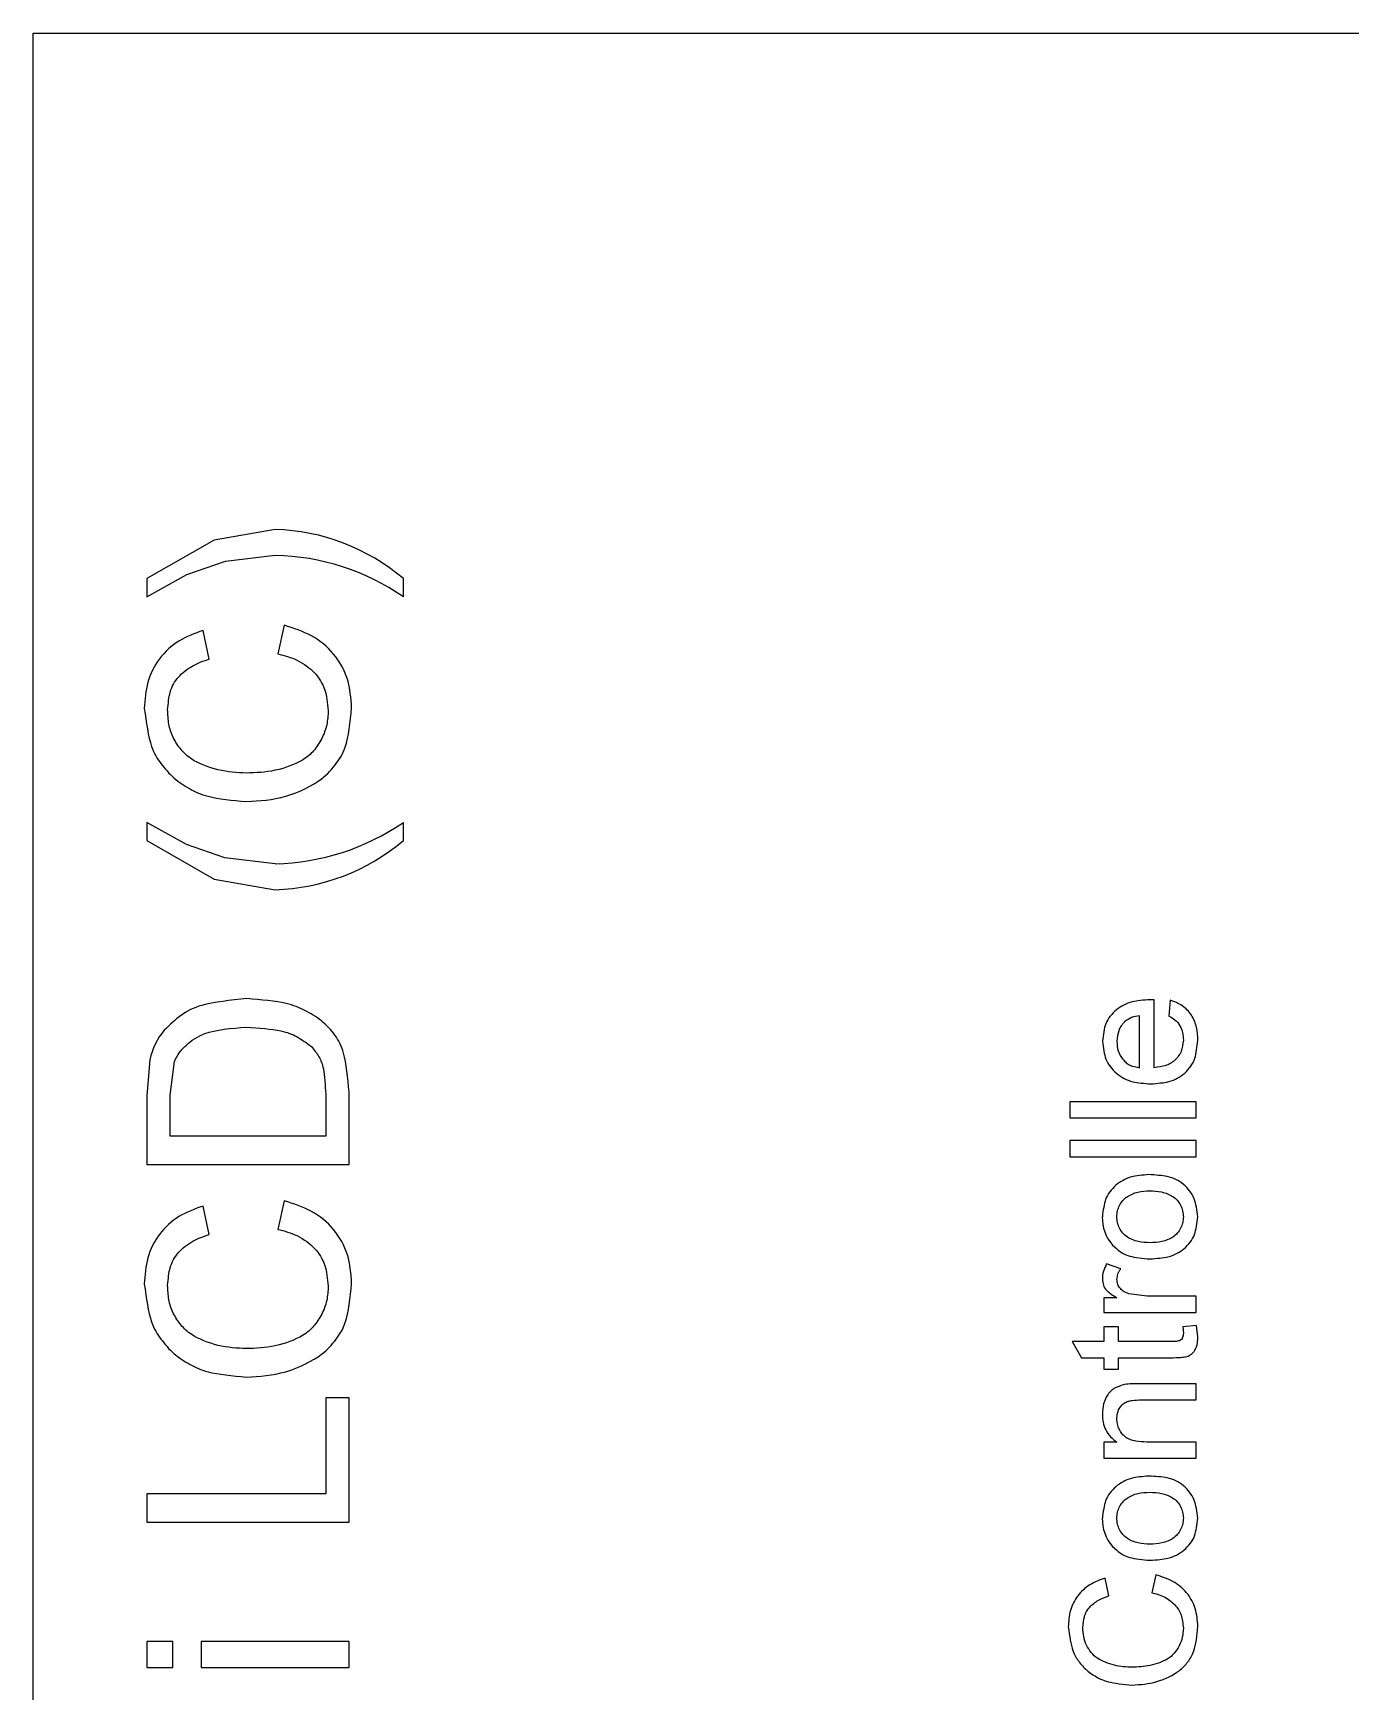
# Model space of a CAD drawing. Extents: x 20 to 297, y 10 to 200.
# Drawn here: x 111.8 to 132.65, y 122.59 to 148.84 of the extents above; entities that cross this region are included whole.
import ezdxf

# ---------------------------------------------------------------- set-up
doc = ezdxf.new("R2010")
doc.units = 0
doc.header["$LTSCALE"] = 12.7
doc.header["$MEASUREMENT"] = 0
doc.layers.add('TANGENT_LINES', color=7, linetype='CONTINUOUS')
doc.layers.add('VISIBLE', color=7, linetype='CONTINUOUS')

msp = doc.modelspace()

# ---------------------------------------------------------------- linework, layer by layer
at = {"layer": 'TANGENT_LINES'}
for p, q in [((115.626, 140.989), (114.662, 140.82)), ((114.662, 140.82), (113.597, 140.21)), ((114.231, 140.276), (114.84, 140.485)), ((114.84, 140.485), (115.628, 140.579)), ((113.597, 139.922), (114.231, 140.276)), ((113.597, 140.21), (113.597, 139.922)), ((117.659, 139.922), (117.659, 140.21)), ((114.583, 138.938), (114.487, 139.389)), ((115.773, 139.471), (115.668, 139.02)), ((113.597, 136.353), (113.597, 136.066)), ((114.225, 136.002), (113.597, 136.353)), ((117.659, 136.066), (117.659, 136.353)), ((113.597, 136.066), (114.662, 135.456)), ((114.833, 135.791), (114.225, 136.002)), ((115.628, 135.697), (114.833, 135.791)), ((114.662, 135.456), (115.626, 135.287)), ((129.541, 133.546), (129.475, 133.547)), ((129.541, 132.47), (129.541, 133.546)), ((129.797, 133.539), (129.772, 133.288)), ((129.31, 132.47), (129.31, 133.29)), ((113.644, 132.597), (113.597, 132.032)), ((113.967, 132.038), (114.033, 132.567)), ((113.597, 132.032), (113.597, 130.938)), ((113.967, 131.389), (113.967, 132.038)), ((116.428, 132.049), (116.428, 131.389)), ((116.797, 130.938), (116.797, 132.084)), ((130.208, 131.931), (128.208, 131.931)), ((128.208, 131.931), (128.208, 131.675)), ((130.208, 131.675), (130.208, 131.931)), ((128.208, 131.675), (130.208, 131.675)), ((116.428, 131.389), (113.967, 131.389)), ((130.208, 131.316), (128.208, 131.316)), ((128.208, 131.316), (128.208, 131.06)), ((130.208, 131.06), (130.208, 131.316)), ((128.208, 131.06), (130.208, 131.06)), ((113.597, 130.938), (116.797, 130.938)), ((114.583, 129.83), (114.487, 130.281)), ((115.773, 130.363), (115.668, 129.912)), ((129.011, 129.287), (128.789, 129.367)), ((129.431, 128.855), (129.138, 128.894)), ((128.746, 128.829), (128.746, 128.598)), ((128.95, 128.829), (128.746, 128.829)), ((130.208, 128.855), (129.431, 128.855)), ((130.208, 128.598), (130.208, 128.855)), ((128.746, 128.598), (130.208, 128.598)), ((128.746, 128.367), (128.746, 128.137)), ((128.977, 128.367), (128.746, 128.367)), ((128.977, 128.137), (128.977, 128.367)), ((130.211, 128.393), (129.996, 128.367)), ((129.996, 128.367), (130.003, 128.267)), ((130.233, 128.212), (130.211, 128.393)), ((128.245, 128.137), (128.39, 127.88)), ((128.746, 128.137), (128.245, 128.137)), ((129.806, 128.137), (128.977, 128.137)), ((128.39, 127.88), (128.746, 127.88)), ((128.746, 127.88), (128.746, 127.701)), ((128.977, 127.701), (128.977, 127.88)), ((128.977, 127.88), (129.797, 127.88)), ((128.746, 127.701), (128.977, 127.701)), ((130.208, 127.47), (129.313, 127.47)), ((130.208, 127.213), (130.208, 127.47)), ((116.428, 127.246), (116.428, 125.728)), ((116.797, 127.246), (116.428, 127.246)), ((116.797, 125.276), (116.797, 127.246)), ((129.335, 127.213), (130.208, 127.213)), ((128.746, 126.547), (128.746, 126.29)), ((128.95, 126.547), (128.746, 126.547)), ((130.208, 126.547), (129.424, 126.547)), ((130.208, 126.29), (130.208, 126.547)), ((128.746, 126.29), (130.208, 126.29)), ((116.428, 125.728), (113.597, 125.728)), ((113.597, 125.728), (113.597, 125.276)), ((113.597, 125.276), (116.797, 125.276)), ((129.568, 124.444), (129.502, 124.162)), ((128.824, 124.111), (128.763, 124.393)), ((114.008, 123.389), (113.597, 123.389)), ((113.597, 123.389), (113.597, 122.979)), ((114.008, 122.979), (114.008, 123.389)), ((116.797, 123.389), (114.459, 123.389)), ((114.459, 123.389), (114.459, 122.979)), ((116.797, 122.979), (116.797, 123.389)), ((113.597, 122.979), (114.008, 122.979)), ((114.459, 122.979), (116.797, 122.979))]:
    msp.add_line(p, q, dxfattribs=at)
for centre, radius, start, end in [((115.522, 137.678), 3.313, 49.8366, 88.2021), ((115.545, 136.852), 3.727, 55.4515, 88.7235), ((115.545, 139.423), 3.727, 271.2765, 304.5485), ((115.526, 138.588), 3.303, 271.7404, 310.2208), ((114.685, 132.374), 1.065, 139.7215, 167.9085), ((129.374, 130.094), 0.654, 178.438, 221.058), ((129.374, 125.325), 0.654, 178.438, 221.058)]:
    msp.add_arc(centre, radius, start, end, dxfattribs=at)
for points, knots in [([(114.487, 139.389), (114.355, 139.342), (114.091, 139.247), (113.778, 138.956), (113.584, 138.575), (113.566, 138.296), (113.556, 138.156)], [0, 0, 0, 0, 0.250109, 0.499994, 0.74986, 1, 1, 1, 1]), ([(116.838, 138.165), (116.827, 138.318), (116.804, 138.625), (116.574, 139.034), (116.215, 139.331), (115.921, 139.424), (115.773, 139.471)], [0, 0, 0, 0, 0.250073, 0.49949, 0.748869, 1, 1, 1, 1]), ([(113.926, 138.134), (113.935, 138.236), (113.952, 138.41), (114.019, 138.542), (114.096, 138.668), (114.321, 138.849), (114.496, 138.908), (114.583, 138.938)], [0, 0, 0, 0, 0.226421, 0.386107, 0.547031, 0.773333, 1, 1, 1, 1]), ([(115.668, 139.02), (115.773, 138.993), (115.984, 138.941), (116.252, 138.736), (116.345, 138.596), (116.433, 138.445), (116.456, 138.242), (116.469, 138.122)], [0, 0, 0, 0, 0.227347, 0.453319, 0.613169, 0.773182, 1, 1, 1, 1]), ([(113.556, 138.156), (113.587, 137.934), (113.64, 137.554), (113.811, 137.285), (114.016, 137.044), (114.284, 136.874), (114.569, 136.739), (114.95, 136.703), (115.174, 136.681)], [0, 0, 0, 0, 0.206772, 0.35332, 0.499821, 0.64656, 0.792937, 1, 1, 1, 1]), ([(115.172, 137.133), (115.024, 137.14), (114.729, 137.154), (114.299, 137.334), (114.138, 137.497), (114.005, 137.69), (113.936, 137.907), (113.929, 138.058), (113.926, 138.134)], [0, 0, 0, 0, 0.207207, 0.413987, 0.560484, 0.706951, 0.853433, 1, 1, 1, 1]), ([(116.469, 138.122), (116.464, 138.045), (116.455, 137.891), (116.373, 137.675), (116.239, 137.477), (116.065, 137.319), (115.624, 137.147), (115.323, 137.137), (115.172, 137.133)], [0, 0, 0, 0, 0.146494, 0.292985, 0.439425, 0.585864, 0.792765, 1, 1, 1, 1]), ([(115.174, 136.681), (115.381, 136.694), (115.794, 136.719), (116.373, 137.016), (116.587, 137.264), (116.775, 137.545), (116.815, 137.936), (116.838, 138.165)], [0, 0, 0, 0, 0.226648, 0.452993, 0.613302, 0.773595, 1, 1, 1, 1]), ([(115.18, 133.563), (114.919, 133.536), (114.473, 133.49), (114.138, 133.318), (113.961, 133.148), (113.872, 133.063)], [0, 0, 0, 0, 0.414025, 0.707072, 1, 1, 1, 1]), ([(116.797, 132.084), (116.777, 132.312), (116.743, 132.7), (116.589, 132.987), (116.369, 133.224), (116.094, 133.384), (115.796, 133.511), (115.407, 133.544), (115.18, 133.563)], [0, 0, 0, 0, 0.206972, 0.35339, 0.499837, 0.645708, 0.792913, 1, 1, 1, 1]), ([(129.475, 133.547), (129.373, 133.538), (129.198, 133.524), (129.061, 133.465), (128.941, 133.392), (128.842, 133.284), (128.759, 133.165), (128.735, 132.991), (128.721, 132.889)], [0, 0, 0, 0, 0.207128, 0.355782, 0.500208, 0.647341, 0.7933, 1, 1, 1, 1]), ([(130.233, 132.903), (130.23, 132.972), (130.223, 133.112), (130.141, 133.308), (129.994, 133.464), (129.863, 133.514), (129.797, 133.539)], [0, 0, 0, 0, 0.250269, 0.500222, 0.75003, 1, 1, 1, 1]), ([(114.033, 132.567), (114.059, 132.618), (114.11, 132.72), (114.232, 132.844), (114.519, 133.062), (114.932, 133.094), (115.173, 133.112)], [0, 0, 0, 0, 0.184828, 0.369757, 0.630923, 1, 1, 1, 1]), ([(115.173, 133.112), (115.372, 133.098), (115.712, 133.073), (115.977, 132.972), (116.127, 132.86), (116.202, 132.805)], [0, 0, 0, 0, 0.414222, 0.70724, 1, 1, 1, 1]), ([(129.074, 133.196), (129.064, 133.186), (129.044, 133.165), (129.018, 133.129), (128.969, 133.053), (128.958, 132.949), (128.951, 132.888)], [0, 0, 0, 0, 0.1849, 0.3698, 0.631124, 1, 1, 1, 1]), ([(129.31, 133.29), (129.267, 133.285), (129.18, 133.273), (129.109, 133.222), (129.074, 133.196)], [0, 0, 0, 0, 0.500643, 1, 1, 1, 1]), ([(129.772, 133.288), (129.807, 133.269), (129.877, 133.231), (129.955, 133.138), (129.997, 133.025), (130.001, 132.946), (130.003, 132.907)], [0, 0, 0, 0, 0.250074, 0.49986, 0.749827, 1, 1, 1, 1]), ([(128.721, 132.889), (128.735, 132.785), (128.759, 132.607), (128.844, 132.484), (128.943, 132.373), (129.07, 132.296), (129.206, 132.237), (129.385, 132.222), (129.489, 132.213)], [0, 0, 0, 0, 0.206706, 0.35273, 0.499779, 0.646315, 0.792881, 1, 1, 1, 1]), ([(128.951, 132.888), (128.954, 132.838), (128.96, 132.737), (129.04, 132.602), (129.098, 132.549), (129.163, 132.5), (129.256, 132.481), (129.31, 132.47)], [0, 0, 0, 0, 0.226542, 0.452871, 0.613278, 0.773663, 1, 1, 1, 1]), ([(129.489, 132.213), (129.593, 132.223), (129.771, 132.238), (129.906, 132.3), (130.029, 132.381), (130.124, 132.495), (130.201, 132.621), (130.221, 132.799), (130.233, 132.903)], [0, 0, 0, 0, 0.207056, 0.353999, 0.500108, 0.64688, 0.793142, 1, 1, 1, 1]), ([(130.003, 132.907), (129.994, 132.842), (129.98, 132.733), (129.929, 132.656), (129.871, 132.587), (129.796, 132.535), (129.714, 132.495), (129.605, 132.479), (129.541, 132.47)], [0, 0, 0, 0, 0.206758, 0.353115, 0.499824, 0.645748, 0.792895, 1, 1, 1, 1]), ([(116.202, 132.805), (116.245, 132.751), (116.332, 132.643), (116.406, 132.447), (116.42, 132.196), (116.428, 132.049)], [0, 0, 0, 0, 0.292719, 0.585651, 1, 1, 1, 1]), ([(129.457, 130.778), (129.355, 130.769), (129.182, 130.753), (129.05, 130.692), (128.932, 130.614), (128.836, 130.505), (128.757, 130.385), (128.734, 130.213), (128.721, 130.112)], [0, 0, 0, 0, 0.207073, 0.354815, 0.500174, 0.647195, 0.793251, 1, 1, 1, 1]), ([(130.233, 130.112), (130.218, 130.216), (130.192, 130.395), (130.106, 130.521), (130.009, 130.63), (129.881, 130.708), (129.742, 130.76), (129.562, 130.771), (129.457, 130.778)], [0, 0, 0, 0, 0.206759, 0.35443, 0.499761, 0.646259, 0.792797, 1, 1, 1, 1]), ([(128.951, 130.112), (128.953, 130.143), (128.957, 130.205), (128.99, 130.293), (129.045, 130.37), (129.112, 130.437), (129.286, 130.516), (129.408, 130.52), (129.469, 130.521)], [0, 0, 0, 0, 0.14645, 0.293285, 0.439009, 0.586039, 0.792802, 1, 1, 1, 1]), ([(129.469, 130.521), (129.531, 130.52), (129.655, 130.517), (129.835, 130.442), (129.905, 130.375), (129.963, 130.299), (129.994, 130.207), (130.001, 130.16), (130.002, 130.128), (130.003, 130.112)], [0, 0, 0, 0, 0.195347, 0.390284, 0.528386, 0.666475, 0.804501, 0.902261, 1, 1, 1, 1]), ([(114.487, 130.281), (114.355, 130.234), (114.091, 130.139), (113.778, 129.848), (113.584, 129.468), (113.566, 129.188), (113.556, 129.048)], [0, 0, 0, 0, 0.250109, 0.499994, 0.74986, 1, 1, 1, 1]), ([(116.838, 129.057), (116.827, 129.211), (116.804, 129.517), (116.574, 129.926), (116.215, 130.223), (115.921, 130.317), (115.773, 130.363)], [0, 0, 0, 0, 0.250073, 0.49949, 0.748869, 1, 1, 1, 1]), ([(129.476, 129.701), (129.415, 129.702), (129.291, 129.705), (129.114, 129.783), (129.046, 129.85), (128.989, 129.928), (128.957, 130.018), (128.953, 130.08), (128.951, 130.112)], [0, 0, 0, 0, 0.207224, 0.413974, 0.560487, 0.706981, 0.853469, 1, 1, 1, 1]), ([(130.003, 130.112), (130.001, 130.08), (129.997, 130.017), (129.964, 129.928), (129.908, 129.849), (129.839, 129.782), (129.661, 129.705), (129.538, 129.702), (129.476, 129.701)], [0, 0, 0, 0, 0.146502, 0.2929, 0.439285, 0.586024, 0.792789, 1, 1, 1, 1]), ([(129.477, 129.444), (129.581, 129.453), (129.757, 129.467), (129.892, 129.524), (130.018, 129.6), (130.115, 129.71), (130.197, 129.832), (130.22, 130.009), (130.233, 130.112)], [0, 0, 0, 0, 0.207132, 0.353696, 0.500211, 0.647001, 0.793258, 1, 1, 1, 1]), ([(113.926, 129.026), (113.935, 129.128), (113.952, 129.302), (114.019, 129.434), (114.096, 129.561), (114.321, 129.742), (114.496, 129.801), (114.583, 129.83)], [0, 0, 0, 0, 0.226421, 0.386107, 0.547031, 0.773333, 1, 1, 1, 1]), ([(115.668, 129.912), (115.773, 129.886), (115.984, 129.833), (116.252, 129.629), (116.345, 129.488), (116.433, 129.337), (116.456, 129.134), (116.469, 129.015)], [0, 0, 0, 0, 0.227347, 0.453319, 0.613169, 0.773182, 1, 1, 1, 1]), ([(128.881, 129.664), (128.922, 129.626), (129.004, 129.551), (129.156, 129.475), (129.358, 129.455), (129.477, 129.444)], [0, 0, 0, 0, 0.292921, 0.585944, 1, 1, 1, 1]), ([(128.789, 129.367), (128.77, 129.326), (128.737, 129.255), (128.724, 129.192), (128.722, 129.149), (128.721, 129.127)], [0, 0, 0, 0, 0.413997, 0.707028, 1, 1, 1, 1]), ([(128.951, 129.117), (128.956, 129.15), (128.964, 129.207), (128.986, 129.248), (129.003, 129.274), (129.011, 129.287)], [0, 0, 0, 0, 0.413712, 0.706812, 1, 1, 1, 1]), ([(113.556, 129.048), (113.587, 128.826), (113.64, 128.447), (113.811, 128.177), (114.016, 127.936), (114.284, 127.766), (114.569, 127.632), (114.95, 127.595), (115.174, 127.574)], [0, 0, 0, 0, 0.206772, 0.35332, 0.499821, 0.64656, 0.792937, 1, 1, 1, 1]), ([(115.172, 128.025), (115.024, 128.032), (114.729, 128.047), (114.299, 128.226), (114.138, 128.389), (114.005, 128.583), (113.936, 128.8), (113.929, 128.951), (113.926, 129.026)], [0, 0, 0, 0, 0.207207, 0.413987, 0.560484, 0.706951, 0.853433, 1, 1, 1, 1]), ([(116.469, 129.015), (116.464, 128.938), (116.455, 128.784), (116.373, 128.567), (116.239, 128.369), (116.065, 128.212), (115.624, 128.039), (115.323, 128.03), (115.172, 128.025)], [0, 0, 0, 0, 0.146494, 0.292985, 0.439425, 0.585864, 0.792765, 1, 1, 1, 1]), ([(115.174, 127.574), (115.381, 127.586), (115.794, 127.611), (116.373, 127.909), (116.587, 128.156), (116.775, 128.438), (116.815, 128.828), (116.838, 129.057)], [0, 0, 0, 0, 0.226648, 0.452993, 0.613302, 0.773595, 1, 1, 1, 1]), ([(128.721, 129.127), (128.725, 129.094), (128.732, 129.027), (128.785, 128.935), (128.889, 128.868), (128.95, 128.829)], [0, 0, 0, 0, 0.292784, 0.585547, 1, 1, 1, 1]), ([(129.138, 128.894), (129.114, 128.903), (129.064, 128.921), (129.004, 128.972), (128.959, 129.039), (128.954, 129.091), (128.951, 129.117)], [0, 0, 0, 0, 0.250175, 0.500234, 0.750158, 1, 1, 1, 1]), ([(129.797, 127.88), (129.856, 127.881), (129.956, 127.884), (130.038, 127.893), (130.117, 127.921), (130.176, 127.979), (130.213, 128.048), (130.226, 128.112), (130.229, 128.132), (130.232, 128.18), (130.233, 128.212)], [0, 0, 0, 0, 0.181924, 0.310554, 0.438838, 0.567205, 0.69565, 0.807067, 0.871353, 1, 1, 1, 1]), ([(130.003, 128.267), (130.002, 128.255), (130.001, 128.232), (129.993, 128.198), (129.972, 128.169), (129.944, 128.146), (129.874, 128.136), (129.829, 128.137), (129.806, 128.137)], [0, 0, 0, 0, 0.146525, 0.292934, 0.439297, 0.585906, 0.792721, 1, 1, 1, 1]), ([(129.074, 127.457), (129.018, 127.44), (128.923, 127.411), (128.857, 127.357), (128.801, 127.297), (128.729, 127.149), (128.723, 127.044), (128.721, 126.992)], [0, 0, 0, 0, 0.226448, 0.38744, 0.546986, 0.773453, 1, 1, 1, 1]), ([(129.313, 127.47), (129.312, 127.47), (129.304, 127.47), (129.183, 127.47), (129.111, 127.461), (129.074, 127.457)], [0, 0, 0, 0, 0.107213, 0.547257, 1, 1, 1, 1]), ([(128.951, 126.921), (128.951, 126.93), (128.951, 126.957), (128.974, 127.06), (129.014, 127.116), (129.064, 127.165), (129.13, 127.194), (129.199, 127.208), (129.285, 127.212), (129.335, 127.213)], [0, 0, 0, 0, 0.096365, 0.262859, 0.400889, 0.535045, 0.671109, 0.807362, 1, 1, 1, 1]), ([(128.721, 126.992), (128.723, 126.948), (128.727, 126.861), (128.771, 126.736), (128.846, 126.626), (128.915, 126.573), (128.95, 126.547)], [0, 0, 0, 0, 0.25006, 0.500033, 0.749972, 1, 1, 1, 1]), ([(129.424, 126.547), (129.362, 126.55), (129.255, 126.555), (129.164, 126.582), (129.089, 126.616), (129.028, 126.678), (128.984, 126.752), (128.956, 126.834), (128.953, 126.892), (128.951, 126.921)], [0, 0, 0, 0, 0.190829, 0.330914, 0.460507, 0.595273, 0.730184, 0.86508, 1, 1, 1, 1]), ([(129.457, 126.008), (129.355, 125.999), (129.182, 125.984), (129.05, 125.922), (128.932, 125.845), (128.836, 125.736), (128.757, 125.616), (128.734, 125.444), (128.721, 125.342)], [0, 0, 0, 0, 0.207073, 0.354815, 0.500174, 0.647195, 0.793251, 1, 1, 1, 1]), ([(130.233, 125.342), (130.218, 125.447), (130.192, 125.625), (130.106, 125.752), (130.009, 125.861), (129.881, 125.939), (129.742, 125.99), (129.562, 126.002), (129.457, 126.008)], [0, 0, 0, 0, 0.206759, 0.35443, 0.499761, 0.646259, 0.792797, 1, 1, 1, 1]), ([(128.951, 125.342), (128.953, 125.373), (128.957, 125.435), (128.99, 125.524), (129.045, 125.6), (129.112, 125.668), (129.286, 125.747), (129.408, 125.75), (129.469, 125.752)], [0, 0, 0, 0, 0.14645, 0.293285, 0.439009, 0.586039, 0.792802, 1, 1, 1, 1]), ([(129.469, 125.752), (129.531, 125.75), (129.655, 125.748), (129.835, 125.673), (129.905, 125.605), (129.963, 125.529), (129.994, 125.438), (130.001, 125.391), (130.002, 125.359), (130.003, 125.342)], [0, 0, 0, 0, 0.195347, 0.390284, 0.528386, 0.666475, 0.804501, 0.902261, 1, 1, 1, 1]), ([(129.476, 124.931), (129.415, 124.933), (129.291, 124.936), (129.114, 125.013), (129.046, 125.081), (128.989, 125.159), (128.957, 125.248), (128.953, 125.311), (128.951, 125.342)], [0, 0, 0, 0, 0.207224, 0.413974, 0.560487, 0.706981, 0.853469, 1, 1, 1, 1]), ([(130.003, 125.342), (130.001, 125.311), (129.997, 125.248), (129.964, 125.159), (129.908, 125.08), (129.839, 125.013), (129.661, 124.936), (129.538, 124.933), (129.476, 124.931)], [0, 0, 0, 0, 0.146502, 0.2929, 0.439285, 0.586024, 0.792789, 1, 1, 1, 1]), ([(129.477, 124.675), (129.581, 124.683), (129.757, 124.698), (129.892, 124.754), (130.018, 124.831), (130.115, 124.94), (130.197, 125.063), (130.22, 125.239), (130.233, 125.342)], [0, 0, 0, 0, 0.207132, 0.353696, 0.500211, 0.647001, 0.793258, 1, 1, 1, 1]), ([(128.881, 124.895), (128.922, 124.857), (129.004, 124.782), (129.156, 124.705), (129.358, 124.686), (129.477, 124.675)], [0, 0, 0, 0, 0.292921, 0.585944, 1, 1, 1, 1]), ([(130.233, 123.628), (130.226, 123.724), (130.212, 123.915), (130.068, 124.171), (129.844, 124.357), (129.66, 124.415), (129.568, 124.444)], [0, 0, 0, 0, 0.250169, 0.499491, 0.74887, 1, 1, 1, 1]), ([(128.763, 124.393), (128.681, 124.363), (128.516, 124.304), (128.321, 124.122), (128.199, 123.884), (128.188, 123.71), (128.182, 123.622)], [0, 0, 0, 0, 0.250109, 0.499993, 0.74986, 1, 1, 1, 1]), ([(129.502, 124.162), (129.568, 124.146), (129.699, 124.113), (129.866, 123.985), (129.925, 123.897), (129.98, 123.803), (129.994, 123.676), (130.003, 123.601)], [0, 0, 0, 0, 0.227333, 0.453102, 0.613194, 0.773196, 1, 1, 1, 1]), ([(128.413, 123.609), (128.419, 123.672), (128.429, 123.781), (128.471, 123.864), (128.519, 123.942), (128.66, 124.056), (128.769, 124.092), (128.824, 124.111)], [0, 0, 0, 0, 0.226422, 0.386108, 0.547032, 0.773334, 1, 1, 1, 1]), ([(128.182, 123.622), (128.201, 123.483), (128.235, 123.246), (128.341, 123.077), (128.469, 122.927), (128.633, 122.823), (128.815, 122.736), (129.054, 122.714), (129.193, 122.701)], [0, 0, 0, 0, 0.206773, 0.353631, 0.499827, 0.64499, 0.792935, 1, 1, 1, 1]), ([(129.192, 122.983), (129.099, 122.987), (128.915, 122.996), (128.646, 123.108), (128.545, 123.21), (128.463, 123.331), (128.42, 123.467), (128.415, 123.561), (128.413, 123.609)], [0, 0, 0, 0, 0.207206, 0.413987, 0.560483, 0.706951, 0.853433, 1, 1, 1, 1]), ([(130.003, 123.601), (130, 123.553), (129.993, 123.457), (129.942, 123.321), (129.859, 123.198), (129.75, 123.099), (129.474, 122.992), (129.286, 122.986), (129.192, 122.983)], [0, 0, 0, 0, 0.146494, 0.292985, 0.439425, 0.585864, 0.792765, 1, 1, 1, 1]), ([(129.193, 122.701), (129.322, 122.709), (129.581, 122.724), (129.943, 122.91), (130.076, 123.065), (130.194, 123.241), (130.219, 123.485), (130.233, 123.628)], [0, 0, 0, 0, 0.226648, 0.452993, 0.613302, 0.773595, 1, 1, 1, 1])]:
    msp.add_open_spline(points, degree=3, knots=knots, dxfattribs=at)
at = {"layer": 'VISIBLE'}
for p, q in [((111.797, 148.842), (196.797, 148.842)), ((111.797, 93.342), (111.797, 148.842))]:
    msp.add_line(p, q, dxfattribs=at)

doc.saveas('drawing.dxf')
